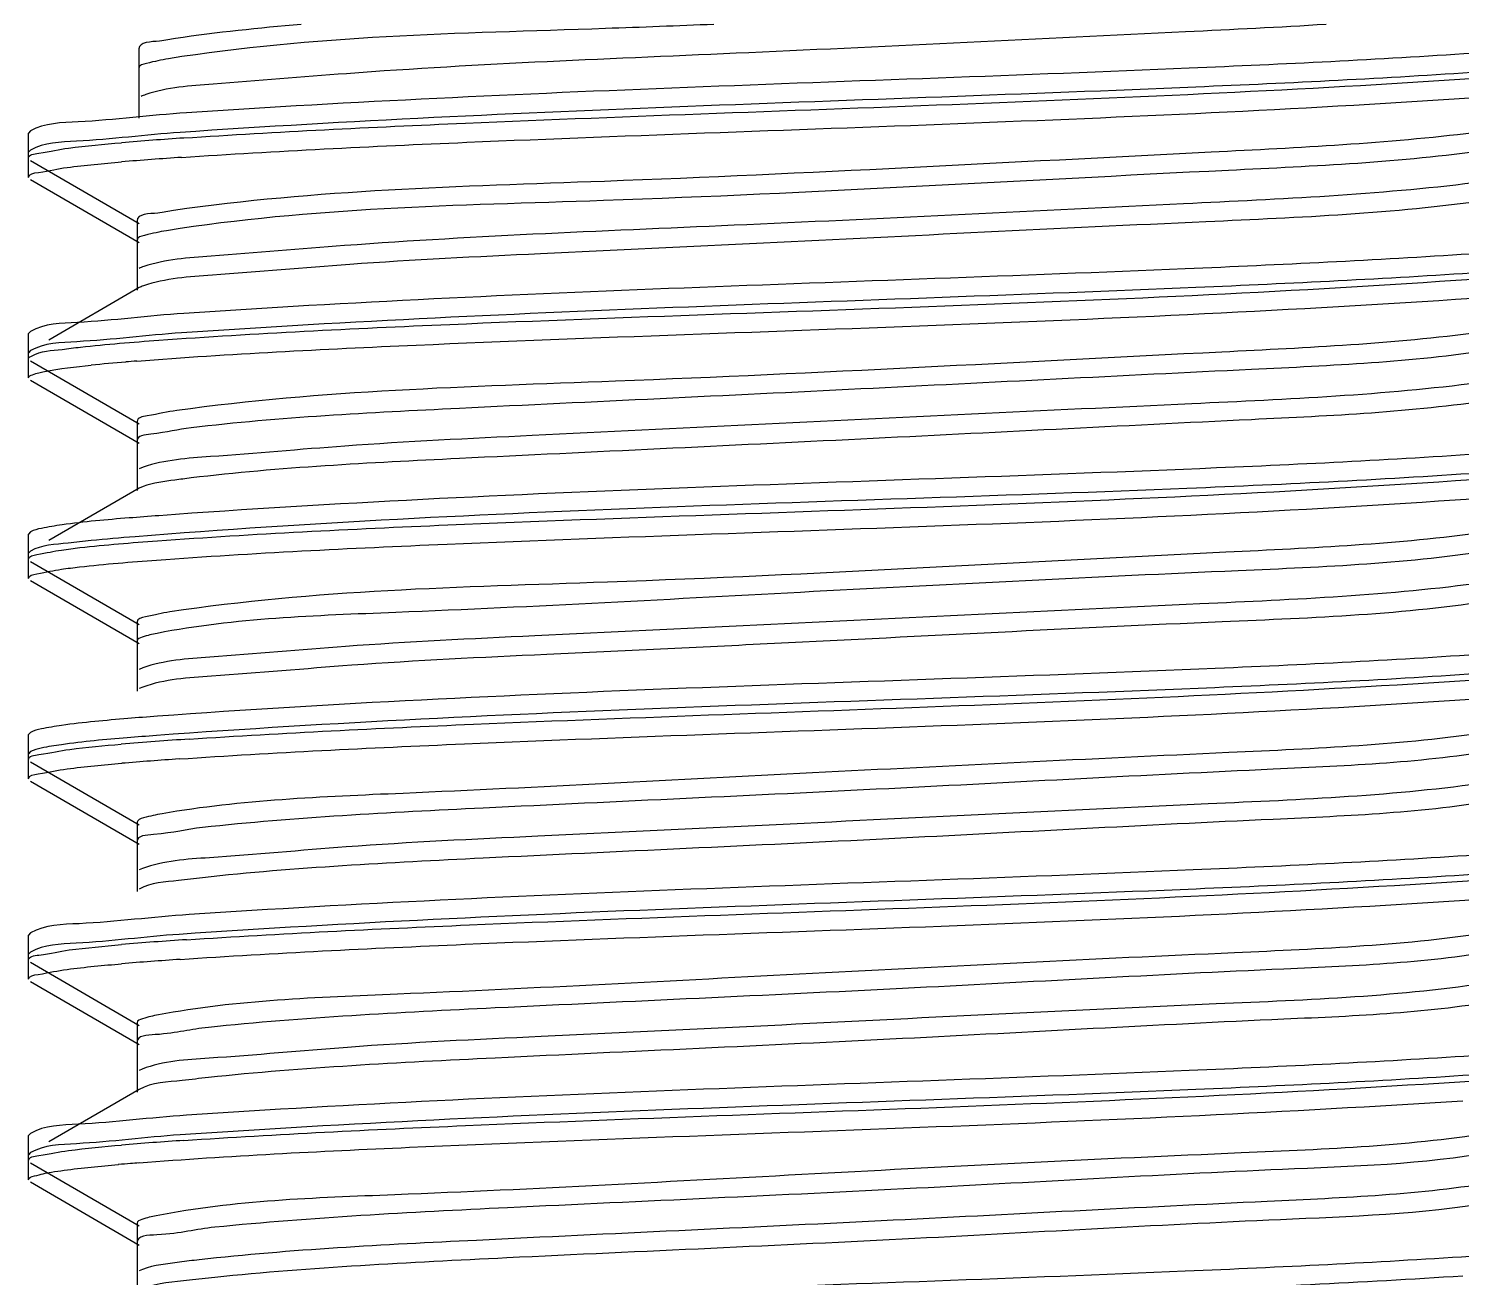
# Model space of a CAD drawing. Extents: x 27938 to 1507990, y 110129 to 923079.
# Drawn here: x 532536.3 to 532706.6, y 346337 to 346485.3 of the extents above; entities that cross this region are included whole.
import ezdxf

# ---------------------------------------------------------------- set-up
doc = ezdxf.new("R2010")
doc.units = 0
doc.header["$LTSCALE"] = 1000
doc.header["$MEASUREMENT"] = 0

msp = doc.modelspace()

# ---------------------------------------------------------------- linework, layer by layer
at = {"linetype": 'Continuous'}
for p, q in [((532549.44, 346482.87), (532549.44, 346476.92)), ((532549.44, 346480.59), (532549.44, 346474.64)), ((532536.56, 346473.13), (532536.33, 346472.87)), ((532536.33, 346469.89), (532536.33, 346472.87)), ((532536.33, 346469.89), (532536.33, 346472.87)), ((532536.56, 346470.85), (532536.33, 346470.59)), ((532536.33, 346467.61), (532536.33, 346470.59)), ((532536.33, 346467.61), (532536.33, 346470.59)), ((532536.56, 346469.63), (532549.48, 346462.15)), ((532536.56, 346467.35), (532549.48, 346459.87)), ((532549.22, 346462.45), (532549.22, 346456.49)), ((532549.22, 346460.17), (532549.22, 346454.22)), ((532549.48, 346454.52), (532538.73, 346448.29)), ((532536.56, 346449.31), (532536.33, 346449.05)), ((532536.33, 346446.08), (532536.33, 346449.05)), ((532536.33, 346446.08), (532536.33, 346449.05)), ((532536.56, 346447.03), (532536.33, 346446.77)), ((532536.33, 346443.8), (532536.33, 346446.77)), ((532536.33, 346443.8), (532536.33, 346446.77)), ((532536.56, 346445.82), (532549.48, 346438.33)), ((532536.56, 346443.54), (532549.48, 346436.05)), ((532549.22, 346438.63), (532549.22, 346432.68)), ((532549.22, 346436.36), (532549.22, 346430.4)), ((532549.95, 346433.19), (532549.48, 346432.98)), ((532549.48, 346430.7), (532538.73, 346424.48)), ((532549.93, 346430.9), (532549.48, 346430.7)), ((532536.56, 346425.5), (532536.33, 346425.24)), ((532536.33, 346422.26), (532536.33, 346425.24)), ((532536.33, 346422.26), (532536.33, 346425.24)), ((532536.56, 346423.22), (532536.33, 346422.96)), ((532536.33, 346419.98), (532536.33, 346422.96)), ((532536.33, 346419.98), (532536.33, 346422.96)), ((532536.56, 346422), (532549.48, 346414.52)), ((532536.56, 346419.72), (532549.48, 346412.24)), ((532549.22, 346414.82), (532549.22, 346408.87)), ((532549.22, 346412.54), (532549.22, 346406.59)), ((532549.9, 346409.35), (532549.48, 346409.17)), ((532549.89, 346407.07), (532549.48, 346406.89)), ((532536.56, 346401.69), (532536.33, 346401.43)), ((532536.33, 346398.45), (532536.33, 346401.43)), ((532536.33, 346398.45), (532536.33, 346401.43)), ((532536.56, 346399.41), (532536.33, 346399.15)), ((532536.33, 346396.17), (532536.33, 346399.15)), ((532536.33, 346396.17), (532536.33, 346399.15)), ((532536.56, 346398.19), (532549.48, 346390.71)), ((532536.56, 346395.91), (532549.48, 346388.43)), ((532549.22, 346391.01), (532549.22, 346385.06)), ((532549.22, 346388.73), (532549.22, 346382.78)), ((532549.85, 346385.52), (532549.48, 346385.36)), ((532536.56, 346377.87), (532536.33, 346377.61)), ((532536.33, 346374.64), (532536.33, 346377.61)), ((532536.33, 346374.64), (532536.33, 346377.61)), ((532536.56, 346375.6), (532536.33, 346375.34)), ((532536.33, 346372.36), (532536.33, 346375.34)), ((532536.33, 346372.36), (532536.33, 346375.34)), ((532536.56, 346374.38), (532549.48, 346366.89)), ((532536.56, 346372.1), (532549.48, 346364.62)), ((532549.22, 346367.2), (532549.22, 346361.24)), ((532549.22, 346364.92), (532549.22, 346358.96)), ((532549.81, 346361.7), (532549.48, 346361.54)), ((532549.48, 346359.27), (532538.73, 346353.04)), ((532536.56, 346354.06), (532536.33, 346353.8)), ((532536.33, 346350.82), (532536.33, 346353.8)), ((532536.33, 346350.82), (532536.33, 346353.8)), ((532536.56, 346351.78), (532536.33, 346351.52)), ((532536.33, 346348.55), (532536.33, 346351.52)), ((532536.33, 346348.55), (532536.33, 346351.52)), ((532536.56, 346350.56), (532549.48, 346343.08)), ((532536.56, 346348.29), (532549.48, 346340.8)), ((532549.22, 346343.38), (532549.22, 346337.43)), ((532549.22, 346341.1), (532549.22, 346335.15)), ((532549.87, 346337.91), (532549.48, 346337.73))]:
    msp.add_line(p, q, dxfattribs=at)
for centre, radius, start, end in [((532582.31, 346055.72), 417.47, 93.783, 94.8009), ((532581.92, 346058.44), 412.46, 93.8102, 94.8059), ((532565.4, 346232.48), 213.92, 94.7007, 95.8096), ((532575.04, 346119.48), 327.34, 94.5302, 94.7613), ((532583.16, 345973.52), 428.27, 93.7148, 94.7991), ((532581.57, 345991.32), 408.13, 93.8414, 94.804), ((532582.75, 345954.9), 423.07, 93.7475, 94.7999), ((532581.69, 345966.07), 409.57, 93.8303, 94.8051), ((532582.32, 345936.48), 417.65, 93.7819, 94.8008), ((532571.83, 346063.07), 288.36, 94.6548, 94.9427), ((532576.09, 346011.03), 340.57, 94.4875, 94.6577)]:
    msp.add_arc(centre, radius, start, end, dxfattribs=at)
for points, knots in [([(532690.49, 346485.78), (532684.93, 346485.42), (532662.04, 346484.36), (532623.29, 346482.36), (532584.65, 346480.91), (532560.89, 346478.85), (532552.8, 346478.3), (532550.24, 346477.45)], [0.1128028, 0.1128028, 0.1128028, 0.1128028, 0.2183399, 0.5463795, 0.8484707, 0.9488124, 1, 1, 1, 1]), ([(532617.74, 346485.78), (532613.45, 346485.6), (532591.81, 346484.76), (532570.07, 346484.44), (532552.94, 346481.7)], [0.5868121, 0.5868121, 0.5868121, 0.5868121, 0.6687512, 1, 1, 1, 1]), ([(532553.77, 346484.11), (532553.14, 346484.02), (532551.92, 346483.67), (532549.45, 346483.74), (532549.44, 346482.87)], [0, 0, 0, 0, 0.421799, 1, 1, 1, 1]), ([(532707.91, 346482.34), (532696.68, 346481.59), (532645.74, 346479.15), (532594.74, 346477.93), (532555.09, 346475.28)], [0, 0, 0, 0, 0.220591, 1, 1, 1, 1]), ([(532552.94, 346481.7), (532552.06, 346481.56), (532551.12, 346481.33), (532549.44, 346480.94), (532549.44, 346480.59)], [0, 0, 0, 0, 0.719897, 1, 1, 1, 1]), ([(532708.85, 346480.13), (532697.58, 346479.36), (532646.07, 346476.88), (532594.5, 346475.69), (532554.33, 346472.95)], [0, 0, 0, 0, 0.219185, 1, 1, 1, 1]), ([(532554.76, 346472.29), (532565.91, 346473.04), (532616.85, 346475.49), (532667.86, 346476.72), (532707.61, 346479.34)], [0, 0, 0, 0, 0.218984, 1, 1, 1, 1]), ([(532550.24, 346477.45), (532550.14, 346477.41), (532549.96, 346477.35), (532549.78, 346477.26), (532549.71, 346477.22)], [0, 0, 0, 0, 0.556917, 1, 1, 1, 1]), ([(532554.51, 346469.99), (532565.79, 346470.75), (532617.23, 346473.23), (532668.73, 346474.42), (532708.82, 346477.15)], [0, 0, 0, 0, 0.21965, 1, 1, 1, 1]), ([(532555.09, 346475.28), (532550.79, 346475), (532544.79, 346474.17), (532538.23, 346474.08), (532536.56, 346473.13)], [0, 0, 0, 0, 0.691053, 1, 1, 1, 1]), ([(532554.33, 346472.95), (532550.22, 346472.67), (532544.45, 346471.88), (532538.16, 346471.77), (532536.56, 346470.85)], [0, 0, 0, 0, 0.690337, 1, 1, 1, 1]), ([(532708.06, 346472.91), (532697.7, 346471.63), (532663.2, 346469.98), (532611.76, 346467.06), (532570.48, 346466.12), (532553.55, 346463.68)], [0, 0, 0, 0, 0.20233, 0.668453, 1, 1, 1, 1]), ([(532536.33, 346469.89), (532536.33, 346470.33), (532538.7, 346470.61), (532539.88, 346470.94), (532541.07, 346471.09)], [0, 0, 0, 0, 0.271038, 1, 1, 1, 1]), ([(532709.53, 346470.83), (532699.39, 346469.38), (532664.32, 346467.87), (532612.16, 346464.63), (532569.85, 346464.01), (532552.72, 346461.28)], [0, 0, 0, 0, 0.19563, 0.668751, 1, 1, 1, 1]), ([(532536.33, 346467.61), (532536.33, 346468.04), (532538.61, 346468.33), (532539.76, 346468.64), (532540.91, 346468.79)], [0, 0, 0, 0, 0.271539, 1, 1, 1, 1]), ([(532708.06, 346466.96), (532696.62, 346465.54), (532667.75, 346464.24), (532623.07, 346461.93), (532584.43, 346460.48), (532560.67, 346458.43), (532552.58, 346457.87), (532550.02, 346457.02)], [0, 0, 0, 0, 0.21834, 0.54638, 0.848471, 0.948812, 1, 1, 1, 1]), ([(532553.55, 346463.68), (532552.92, 346463.59), (532551.7, 346463.24), (532549.22, 346463.32), (532549.22, 346462.45)], [0, 0, 0, 0, 0.421799, 1, 1, 1, 1]), ([(532709.53, 346464.88), (532698.5, 346463.3), (532669.78, 346462.11), (532632.33, 346460.2), (532598.43, 346458.6), (532576.55, 346457.54), (532560.91, 346456.15), (532552.59, 346455.62), (532549.98, 346454.73)], [0, 0, 0, 0, 0.208967, 0.538107, 0.703891, 0.84582, 0.948226, 1, 1, 1, 1]), ([(532552.72, 346461.28), (532551.84, 346461.14), (532550.9, 346460.91), (532549.22, 346460.52), (532549.22, 346460.17)], [0, 0, 0, 0, 0.719897, 1, 1, 1, 1]), ([(532707.61, 346458.51), (532696.33, 346457.76), (532645.38, 346455.33), (532594.37, 346454.12), (532554.76, 346451.45)], [0, 0, 0, 0, 0.221599, 1, 1, 1, 1]), ([(532550.02, 346457.02), (532549.91, 346456.99), (532549.73, 346456.92), (532549.56, 346456.84), (532549.48, 346456.8)], [0, 0, 0, 0, 0.556917, 1, 1, 1, 1]), ([(532551.8, 346448.27), (532563.31, 346449.1), (532616.65, 346451.7), (532670.06, 346452.75), (532711.79, 346455.82)], [0, 0, 0, 0, 0.216246, 1, 1, 1, 1]), ([(532708.82, 346456.31), (532697.57, 346455.55), (532646.13, 346453.07), (532594.63, 346451.87), (532554.51, 346449.15)], [0, 0, 0, 0, 0.219069, 1, 1, 1, 1]), ([(532549.18, 346445.79), (532560.24, 346446.66), (532613.8, 346449.31), (532667.43, 346450.44), (532709.86, 346453.41)], [0, 0, 0, 0, 0.20676, 1, 1, 1, 1]), ([(532549.98, 346454.73), (532549.88, 346454.7), (532549.72, 346454.63), (532549.55, 346454.56), (532549.48, 346454.52)], [0, 0, 0, 0, 0.55453, 1, 1, 1, 1]), ([(532554.76, 346451.45), (532550.55, 346451.17), (532544.64, 346450.35), (532538.2, 346450.26), (532536.56, 346449.31)], [0, 0, 0, 0, 0.69074, 1, 1, 1, 1]), ([(532554.51, 346449.15), (532550.35, 346448.87), (532544.53, 346448.07), (532538.18, 346447.96), (532536.56, 346447.03)], [0, 0, 0, 0, 0.690525, 1, 1, 1, 1]), ([(532540.3, 346447.17), (532541.03, 346447.28), (532544.85, 346447.74), (532548.69, 346448.04), (532551.8, 346448.27)], [0, 0, 0, 0, 0.191579, 1, 1, 1, 1]), ([(532708.66, 346449.18), (532698.53, 346447.85), (532664.26, 346446.24), (532612.75, 346443.33), (532571.19, 346442.3), (532553.95, 346439.92)], [0, 0, 0, 0, 0.197662, 0.663013, 1, 1, 1, 1]), ([(532536.33, 346446.08), (532536.33, 346446.2), (532537.75, 346447.09), (532539.04, 346447), (532540.3, 346447.17)], [0, 0, 0, 0, 0.088851, 1, 1, 1, 1]), ([(532710.05, 346447.09), (532700.65, 346445.67), (532675.62, 346444.54), (532634.79, 346442.42), (532592.78, 346440.44), (532566.21, 346439.12), (532555.63, 346437.86)], [0, 0, 0, 0, 0.184318, 0.484662, 0.793435, 1, 1, 1, 1]), ([(532536.33, 346443.8), (532536.33, 346444), (532537.18, 346444.33), (532537.73, 346444.45), (532538.2, 346444.55)], [0, 0, 0, 0, 0.292788, 1, 1, 1, 1]), ([(532708.66, 346443.22), (532697.35, 346441.75), (532668.47, 346440.47), (532630.97, 346438.62), (532597.44, 346437.01), (532575.95, 346435.97), (532560.64, 346434.59), (532552.5, 346434.07), (532549.95, 346433.19)], [0, 0, 0, 0, 0.21516, 0.544196, 0.7084, 0.848448, 0.949211, 1, 1, 1, 1]), ([(532553.95, 346439.92), (532552.76, 346439.76), (532551.55, 346439.44), (532549.22, 346439.09), (532549.22, 346438.63)], [0, 0, 0, 0, 0.72583, 1, 1, 1, 1]), ([(532710.05, 346441.14), (532700.65, 346439.72), (532675.62, 346438.58), (532634.79, 346436.46), (532592.78, 346434.49), (532566.21, 346433.17), (532555.63, 346431.91)], [0, 0, 0, 0, 0.184318, 0.484662, 0.793435, 1, 1, 1, 1]), ([(532555.63, 346437.86), (532554.03, 346437.67), (532552.46, 346437.21), (532549.22, 346436.95), (532549.22, 346436.36)], [0, 0, 0, 0, 0.729301, 1, 1, 1, 1]), ([(532711.79, 346434.99), (532700.36, 346434.14), (532647.03, 346431.54), (532593.62, 346430.48), (532551.8, 346427.43)], [0, 0, 0, 0, 0.214632, 1, 1, 1, 1]), ([(532709.86, 346432.57), (532697.9, 346431.73), (532644.27, 346429.14), (532590.54, 346428.26), (532548.97, 346424.93)], [0, 0, 0, 0, 0.22323, 1, 1, 1, 1]), ([(532555.63, 346431.91), (532554.98, 346431.83), (532553.08, 346431.57), (532551.14, 346431.32), (532549.93, 346430.9)], [0, 0, 0, 0, 0.338076, 1, 1, 1, 1]), ([(532551.63, 346424.44), (532563.12, 346425.28), (532616.49, 346427.88), (532669.94, 346428.93), (532711.73, 346432.01)], [0, 0, 0, 0, 0.215731, 1, 1, 1, 1]), ([(532551.54, 346422.16), (532563.03, 346423), (532616.42, 346425.6), (532669.89, 346426.65), (532711.7, 346429.73)], [0, 0, 0, 0, 0.215475, 1, 1, 1, 1]), ([(532540.3, 346426.34), (532539.48, 346426.22), (532538.23, 346426.01), (532536.95, 346425.73), (532536.56, 346425.5)], [0, 0, 0, 0, 0.644174, 1, 1, 1, 1]), ([(532551.8, 346427.43), (532550.62, 346427.34), (532546.78, 346427.05), (532542.94, 346426.71), (532540.3, 346426.34)], [0, 0, 0, 0, 0.307205, 1, 1, 1, 1]), ([(532543.75, 346424.47), (532542.84, 346424.37), (532540.46, 346424.03), (532537.87, 346423.98), (532536.56, 346423.22)], [0, 0, 0, 0, 0.375236, 1, 1, 1, 1]), ([(532540.25, 346423.35), (532540.97, 346423.46), (532544.76, 346423.92), (532548.56, 346424.22), (532551.63, 346424.44)], [0, 0, 0, 0, 0.191511, 1, 1, 1, 1]), ([(532709.23, 346425.44), (532699.08, 346424.04), (532664.28, 346422.48), (532612.33, 346419.37), (532570.28, 346418.6), (532553.11, 346415.99)], [0, 0, 0, 0, 0.196452, 0.666888, 1, 1, 1, 1]), ([(532536.33, 346422.26), (532536.33, 346422.64), (532538.26, 346422.95), (532539.27, 346423.22), (532540.25, 346423.35)], [0, 0, 0, 0, 0.274232, 1, 1, 1, 1]), ([(532710.54, 346423.36), (532700.47, 346421.73), (532673.37, 346420.66), (532629.85, 346418.47), (532587.09, 346416.06), (532560.91, 346415.26), (532551.59, 346413.45)], [0, 0, 0, 0, 0.192134, 0.50924, 0.821185, 1, 1, 1, 1]), ([(532536.33, 346419.98), (532536.33, 346420.36), (532538.24, 346420.67), (532539.24, 346420.93), (532540.22, 346421.07)], [0, 0, 0, 0, 0.274372, 1, 1, 1, 1]), ([(532540.22, 346421.07), (532540.94, 346421.17), (532544.7, 346421.63), (532548.49, 346421.93), (532551.54, 346422.16)], [0, 0, 0, 0, 0.191416, 1, 1, 1, 1]), ([(532709.23, 346419.49), (532698.06, 346417.94), (532669.19, 346416.72), (532631.61, 346414.83), (532597.78, 346413.22), (532576.05, 346412.18), (532560.63, 346410.76), (532552.43, 346410.26), (532549.9, 346409.35)], [0, 0, 0, 0, 0.211837, 0.541782, 0.707159, 0.848243, 0.949504, 1, 1, 1, 1]), ([(532710.54, 346417.4), (532699.84, 346415.67), (532671.18, 346414.64), (532633.65, 346412.62), (532599.19, 346411.01), (532576.84, 346409.95), (532560.94, 346408.5), (532552.49, 346408.01), (532549.89, 346407.07)], [0, 0, 0, 0, 0.201859, 0.53258, 0.70075, 0.844896, 0.948529, 1, 1, 1, 1]), ([(532553.11, 346415.99), (532552.13, 346415.84), (532551.11, 346415.59), (532549.22, 346415.2), (532549.22, 346414.82)], [0, 0, 0, 0, 0.722107, 1, 1, 1, 1]), ([(532551.59, 346413.45), (532550.99, 346413.34), (532550.3, 346413.18), (532549.22, 346412.79), (532549.22, 346412.54)], [0, 0, 0, 0, 0.710182, 1, 1, 1, 1]), ([(532711.73, 346411.17), (532700.28, 346410.33), (532646.91, 346407.72), (532593.46, 346406.67), (532551.63, 346403.6)], [0, 0, 0, 0, 0.214988, 1, 1, 1, 1]), ([(532711.7, 346408.89), (532700.24, 346408.05), (532646.85, 346405.44), (532593.38, 346404.39), (532551.54, 346401.32)], [0, 0, 0, 0, 0.215162, 1, 1, 1, 1]), ([(532555.41, 346400.89), (532566.66, 346401.64), (532617.6, 346404.08), (532668.6, 346405.29), (532708.23, 346407.95)], [0, 0, 0, 0, 0.221083, 1, 1, 1, 1]), ([(532554.23, 346398.53), (532565.51, 346399.3), (532617.07, 346401.79), (532668.7, 346402.97), (532708.92, 346405.72)], [0, 0, 0, 0, 0.219074, 1, 1, 1, 1]), ([(532540.25, 346402.52), (532539.44, 346402.4), (532538.21, 346402.19), (532536.95, 346401.91), (532536.56, 346401.69)], [0, 0, 0, 0, 0.643682, 1, 1, 1, 1]), ([(532551.63, 346403.6), (532550.46, 346403.52), (532546.66, 346403.22), (532542.86, 346402.88), (532540.25, 346402.52)], [0, 0, 0, 0, 0.307292, 1, 1, 1, 1]), ([(532551.54, 346401.32), (532550.38, 346401.23), (532546.6, 346400.94), (532542.82, 346400.6), (532540.22, 346400.23)], [0, 0, 0, 0, 0.307396, 1, 1, 1, 1]), ([(532709.76, 346401.7), (532699.57, 346400.21), (532672.72, 346399.03), (532629.74, 346396.92), (532587.52, 346394.64), (532561.63, 346393.67), (532552.18, 346392.03)], [0, 0, 0, 0, 0.195819, 0.509469, 0.817855, 1, 1, 1, 1]), ([(532536.33, 346398.45), (532536.33, 346398.91), (532538.77, 346399.18), (532539.99, 346399.51), (532541.21, 346399.67)], [0, 0, 0, 0, 0.270597, 1, 1, 1, 1]), ([(532540.22, 346400.23), (532539.42, 346400.12), (532538.2, 346399.91), (532536.95, 346399.63), (532536.56, 346399.41)], [0, 0, 0, 0, 0.64337, 1, 1, 1, 1]), ([(532710.99, 346399.62), (532702.17, 346398.09), (532677.89, 346397.1), (532637.71, 346394.88), (532595.27, 346392.97), (532568.06, 346391.59), (532556.97, 346390.39)], [0, 0, 0, 0, 0.17416, 0.470646, 0.783277, 1, 1, 1, 1]), ([(532536.33, 346396.17), (532536.33, 346396.6), (532538.6, 346396.89), (532539.75, 346397.2), (532540.9, 346397.35)], [0, 0, 0, 0, 0.271622, 1, 1, 1, 1]), ([(532709.76, 346395.75), (532698.75, 346394.14), (532669.9, 346392.98), (532632.26, 346391.04), (532598.15, 346389.42), (532576.18, 346388.38), (532560.63, 346386.93), (532552.37, 346386.46), (532549.85, 346385.52)], [0, 0, 0, 0, 0.20838, 0.539161, 0.705719, 0.84788, 0.949708, 1, 1, 1, 1]), ([(532710.99, 346393.67), (532702.17, 346392.13), (532677.89, 346391.15), (532637.71, 346388.93), (532595.27, 346387.02), (532568.06, 346385.64), (532556.97, 346384.43)], [0, 0, 0, 0, 0.17416, 0.470646, 0.783277, 1, 1, 1, 1]), ([(532552.18, 346392.03), (532551.43, 346391.9), (532550.61, 346391.71), (532549.22, 346391.31), (532549.22, 346391.01)], [0, 0, 0, 0, 0.715949, 1, 1, 1, 1]), ([(532556.97, 346390.39), (532555.04, 346390.18), (532553.18, 346389.61), (532549.22, 346389.44), (532549.22, 346388.73)], [0, 0, 0, 0, 0.732984, 1, 1, 1, 1]), ([(532708.23, 346387.11), (532697.06, 346386.36), (532646.12, 346383.92), (532595.12, 346382.69), (532555.41, 346380.05)], [0, 0, 0, 0, 0.21953, 1, 1, 1, 1]), ([(532556.97, 346384.43), (532556.03, 346384.33), (532553.55, 346383.96), (532550.86, 346383.88), (532549.48, 346383.08)], [0, 0, 0, 0, 0.372158, 1, 1, 1, 1]), ([(532708.92, 346384.88), (532697.64, 346384.11), (532646.07, 346381.63), (532594.44, 346380.44), (532554.23, 346377.7)], [0, 0, 0, 0, 0.21912, 1, 1, 1, 1]), ([(532555.1, 346377.06), (532566.29, 346377.8), (532617.23, 346380.25), (532668.23, 346381.47), (532707.92, 346384.11)], [0, 0, 0, 0, 0.220054, 1, 1, 1, 1]), ([(532554.33, 346374.73), (532565.6, 346375.49), (532617.11, 346377.97), (532668.69, 346379.17), (532708.85, 346381.9)], [0, 0, 0, 0, 0.219245, 1, 1, 1, 1]), ([(532555.41, 346380.05), (532551.04, 346379.77), (532544.93, 346378.92), (532538.26, 346378.85), (532536.56, 346377.87)], [0, 0, 0, 0, 0.69136, 1, 1, 1, 1]), ([(532554.23, 346377.7), (532550.14, 346377.42), (532544.4, 346376.62), (532538.15, 346376.51), (532536.56, 346375.6)], [0, 0, 0, 0, 0.690221, 1, 1, 1, 1]), ([(532710.27, 346377.97), (532700.14, 346376.39), (532673.1, 346375.27), (532629.74, 346373.11), (532587.17, 346370.75), (532561.1, 346369.89), (532551.75, 346368.14)], [0, 0, 0, 0, 0.193633, 0.509715, 0.820379, 1, 1, 1, 1]), ([(532536.33, 346374.64), (532536.33, 346375.09), (532538.74, 346375.36), (532539.94, 346375.69), (532541.15, 346375.85)], [0, 0, 0, 0, 0.270794, 1, 1, 1, 1]), ([(532711.42, 346375.88), (532702.88, 346374.29), (532678.99, 346373.4), (532639.17, 346371.11), (532596.53, 346369.23), (532569.02, 346367.83), (532557.69, 346366.65)], [0, 0, 0, 0, 0.169059, 0.463606, 0.77817, 1, 1, 1, 1]), ([(532536.33, 346372.36), (532536.33, 346372.79), (532538.6, 346373.08), (532539.75, 346373.39), (532540.89, 346373.54)], [0, 0, 0, 0, 0.271623, 1, 1, 1, 1]), ([(532710.27, 346372.01), (532699.42, 346370.32), (532670.6, 346369.24), (532632.93, 346367.25), (532598.54, 346365.62), (532576.34, 346364.59), (532560.66, 346363.1), (532552.32, 346362.66), (532549.81, 346361.7)], [0, 0, 0, 0, 0.204799, 0.536352, 0.704101, 0.847377, 0.949834, 1, 1, 1, 1]), ([(532711.42, 346369.93), (532702.88, 346368.33), (532678.99, 346367.44), (532639.17, 346365.16), (532596.53, 346363.28), (532569.02, 346361.88), (532557.69, 346360.7)], [0, 0, 0, 0, 0.169059, 0.463606, 0.77817, 1, 1, 1, 1]), ([(532551.75, 346368.14), (532551.11, 346368.02), (532550.39, 346367.85), (532549.22, 346367.46), (532549.22, 346367.2)], [0, 0, 0, 0, 0.711978, 1, 1, 1, 1]), ([(532557.69, 346366.65), (532555.57, 346366.43), (532553.57, 346365.8), (532549.22, 346365.69), (532549.22, 346364.92)], [0, 0, 0, 0, 0.733874, 1, 1, 1, 1]), ([(532707.92, 346363.28), (532696.69, 346362.53), (532645.75, 346360.09), (532594.76, 346358.87), (532555.1, 346356.22)], [0, 0, 0, 0, 0.220558, 1, 1, 1, 1]), ([(532557.69, 346360.7), (532556.65, 346360.59), (532553.94, 346360.19), (532550.99, 346360.14), (532549.48, 346359.27)], [0, 0, 0, 0, 0.374179, 1, 1, 1, 1]), ([(532708.85, 346361.06), (532697.58, 346360.29), (532646.07, 346357.81), (532594.5, 346356.62), (532554.33, 346353.89)], [0, 0, 0, 0, 0.219186, 1, 1, 1, 1]), ([(532554.77, 346353.22), (532565.92, 346353.97), (532616.87, 346356.42), (532667.87, 346357.66), (532707.62, 346360.28)], [0, 0, 0, 0, 0.219018, 1, 1, 1, 1]), ([(532549.44, 346350.56), (532560.14, 346351.4), (532612.57, 346354), (532665.06, 346355.25), (532706.72, 346357.94)], [0, 0, 0, 0, 0.204514, 1, 1, 1, 1]), ([(532555.1, 346356.22), (532550.8, 346355.93), (532544.79, 346355.1), (532538.23, 346355.02), (532536.56, 346354.06)], [0, 0, 0, 0, 0.691063, 1, 1, 1, 1]), ([(532554.33, 346353.89), (532550.21, 346353.61), (532544.45, 346352.81), (532538.16, 346352.7), (532536.56, 346351.78)], [0, 0, 0, 0, 0.690332, 1, 1, 1, 1]), ([(532710.74, 346354.23), (532700.73, 346352.56), (532673.6, 346351.53), (532629.98, 346349.31), (532587.08, 346346.88), (532560.8, 346346.11), (532551.49, 346344.27)], [0, 0, 0, 0, 0.190819, 0.5086, 0.821571, 1, 1, 1, 1]), ([(532536.33, 346350.82), (532536.33, 346351.27), (532538.7, 346351.55), (532539.88, 346351.87), (532541.07, 346352.03)], [0, 0, 0, 0, 0.27103, 1, 1, 1, 1]), ([(532711.81, 346352.15), (532703.58, 346350.47), (532680.07, 346349.7), (532640.62, 346347.34), (532597.82, 346345.5), (532570, 346344.07), (532558.44, 346342.91)], [0, 0, 0, 0, 0.163938, 0.456535, 0.773032, 1, 1, 1, 1]), ([(532536.33, 346348.55), (532536.33, 346348.82), (532537.61, 346349.16), (532538.35, 346349.34), (532539.03, 346349.45)], [0, 0, 0, 0, 0.282056, 1, 1, 1, 1]), ([(532539.03, 346349.45), (532539.54, 346349.54), (532542.18, 346349.92), (532544.84, 346350.17), (532546.99, 346350.36)], [0, 0, 0, 0, 0.190856, 1, 1, 1, 1]), ([(532710.74, 346348.28), (532701.75, 346346.78), (532677.27, 346345.75), (532636.9, 346343.56), (532594.57, 346341.63), (532567.53, 346340.26), (532556.59, 346339.05)], [0, 0, 0, 0, 0.176994, 0.474556, 0.786113, 1, 1, 1, 1]), ([(532711.71, 346346.17), (532703.43, 346344.53), (532679.9, 346343.72), (532640.45, 346341.38), (532597.72, 346339.54), (532569.97, 346338.12), (532558.44, 346336.96)], [0, 0, 0, 0, 0.164905, 0.457517, 0.773479, 1, 1, 1, 1]), ([(532551.49, 346344.27), (532550.91, 346344.16), (532550.25, 346344.01), (532549.22, 346343.62), (532549.22, 346343.38)], [0, 0, 0, 0, 0.708966, 1, 1, 1, 1]), ([(532558.44, 346342.91), (532556.14, 346342.68), (532553.97, 346341.98), (532549.22, 346341.94), (532549.22, 346341.1)], [0, 0, 0, 0, 0.733597, 1, 1, 1, 1]), ([(532707.62, 346339.44), (532696.34, 346338.7), (532645.39, 346336.26), (532594.39, 346335.05), (532554.77, 346332.39)], [0, 0, 0, 0, 0.221566, 1, 1, 1, 1]), ([(532556.59, 346339.05), (532555.81, 346338.96), (532553.56, 346338.66), (532551.27, 346338.42), (532549.87, 346337.91)], [0, 0, 0, 0, 0.346189, 1, 1, 1, 1]), ([(532706.72, 346337.11), (532694.66, 346336.33), (532642.18, 346333.82), (532589.6, 346332.89), (532549.28, 346329.71)], [0, 0, 0, 0, 0.230084, 1, 1, 1, 1]), ([(532558.44, 346336.96), (532557.43, 346336.86), (532554.59, 346336.52), (532551.67, 346336.27), (532549.91, 346335.64)], [0, 0, 0, 0, 0.349753, 1, 1, 1, 1])]:
    msp.add_open_spline(points, degree=3, knots=knots, dxfattribs=at)
for points in [[(532568.7, 346485.78), (532563.71, 346485.36), (532558.73, 346484.82), (532553.77, 346484.11)], [(532541.07, 346471.09), (532543.16, 346471.36), (532545.27, 346471.55), (532547.37, 346471.73)], [(532540.91, 346468.79), (532543.06, 346469.07), (532545.21, 346469.27), (532547.36, 346469.45)], [(532538.2, 346444.55), (532540.03, 346444.92), (532541.89, 346445.11), (532543.75, 346445.3)], [(532548.97, 346424.93), (532547.22, 346424.8), (532545.48, 346424.64), (532543.75, 346424.47)], [(532541.21, 346399.67), (532543.24, 346399.92), (532545.29, 346400.12), (532547.33, 346400.29)], [(532540.9, 346397.35), (532543.05, 346397.63), (532545.22, 346397.83), (532547.39, 346398.02)], [(532541.15, 346375.85), (532543.21, 346376.11), (532545.28, 346376.3), (532547.35, 346376.48)], [(532540.89, 346373.54), (532543.05, 346373.82), (532545.21, 346374.02), (532547.38, 346374.2)], [(532541.07, 346352.03), (532543.17, 346352.29), (532545.27, 346352.49), (532547.37, 346352.67)]]:
    msp.add_open_spline(points, degree=3, dxfattribs=at)

doc.saveas('drawing.dxf')
